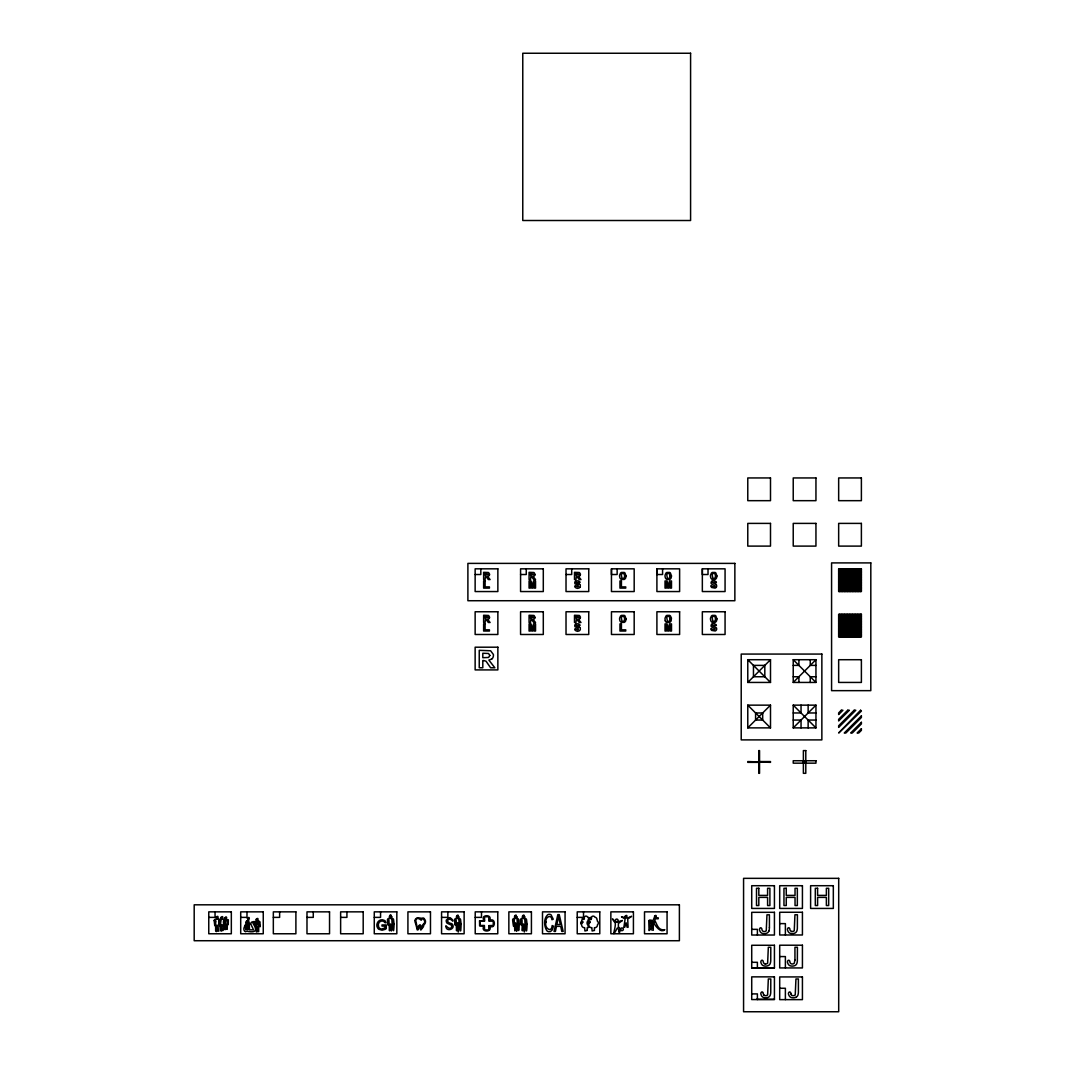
<?xml version="1.0" encoding="UTF-8"?>
<svg xmlns="http://www.w3.org/2000/svg" width="1065" height="1065" viewBox="0 0 1065 1065"><rect width="100%" height="100%" fill="white"/><g stroke="black" fill="none" stroke-linecap="round" stroke-linejoin="round"><path stroke-width="1.5" d="M611.456 568.83L611.456 591.554L634.181 591.554L634.181 568.83L611.456 568.83L611.456 574.514L617.141 574.514L617.141 568.83M656.905 568.83L656.905 591.554L679.616 591.554L679.616 568.83L656.905 568.83L656.905 574.514L662.576 574.514L662.576 568.83M702.341 568.83L702.341 591.554L725.065 591.554L725.065 568.83L702.341 568.83L702.341 574.514L708.025 574.514L708.025 568.83M579.986 587.161L580.079 587.028A1.664 1.664 0 0 0 580.305 586.469L580.279 585.391A1.944 1.944 0 0 0 580.079 584.871L579.719 584.472M716.306 587.161L716.399 587.028A1.664 1.664 0 0 0 716.625 586.469L716.599 585.391A1.944 1.944 0 0 0 716.399 584.871L716.039 584.472M423.298 924.314L421.168 929.266L421.154 925.711L420.049 924.779L418.718 925.711L417.587 929.252L415.789 920.693A2.769 2.769 0 0 1 416.508 919.108C417.786 916.313 423.204 922.556 420.955 919.055L423.417 918.922L424.629 920.919A3.315 3.315 0 0 1 423.298 924.3M838.661 569.868L839.699 568.83M838.661 571.466L841.297 568.83M838.661 573.077L842.908 568.83M838.661 574.687L844.518 568.83M838.661 576.285L846.116 568.83M838.661 577.896L847.727 568.83M838.661 579.506L849.337 568.83M838.661 581.104L850.948 568.83M838.661 582.715L852.546 568.83M838.661 584.326L854.157 568.83M838.661 585.923L855.767 568.83M838.661 587.534L857.365 568.83M838.661 589.145L858.976 568.83M838.661 590.742L860.587 568.83M747.776 682.439L770.501 659.714L747.776 659.714L747.776 682.439L770.501 682.439L770.501 659.714M839.473 591.554L861.385 569.629M841.07 591.554L861.385 571.239M842.681 591.554L861.385 572.85M844.292 591.554L861.385 574.448M845.89 591.554L861.385 576.059M847.5 591.554L861.385 577.669M849.111 591.554L861.385 579.267M850.709 591.554L861.385 580.878M852.32 591.554L861.385 582.488M853.93 591.554L861.385 584.086M855.528 591.554L861.385 585.697M857.139 591.554L861.385 587.308M858.749 591.554L861.385 588.918M860.347 591.554L861.385 590.516M838.661 615.304L839.699 614.265M838.661 616.915L841.297 614.265M838.661 618.512L842.908 614.265M838.661 620.123L844.518 614.265M838.661 621.734L846.116 614.265M838.661 623.331L847.727 614.265M838.661 624.942L849.337 614.265M838.661 626.553L850.948 614.265M838.661 628.15L852.546 614.265M838.661 629.761L854.157 614.265M838.661 631.372L855.767 614.265M838.661 632.969L857.365 614.265M838.661 634.58L858.976 614.265M838.661 636.191L860.587 614.265M747.776 727.874L770.501 705.15L747.776 705.15L747.776 727.874L770.501 727.874L770.501 705.15M793.225 682.439L815.95 659.714L793.225 659.714L793.225 682.439L815.95 682.439L815.95 659.714M839.473 636.99L861.385 615.077M841.07 636.99L861.385 616.675M842.681 636.99L861.385 618.286M844.292 636.99L861.385 619.897M845.89 636.99L861.385 621.494M847.5 636.99L861.385 623.105M849.111 636.99L861.385 624.716M850.709 636.99L861.385 626.327M852.32 636.99L861.385 627.924M853.93 636.99L861.385 629.535M855.528 636.99L861.385 631.146M857.139 636.99L861.385 632.743M858.749 636.99L861.385 634.354M860.347 636.99L861.385 635.965M758.746 762.354L759.545 761.555L770.501 761.555L770.501 762.354L747.776 761.555L747.776 762.354L758.746 762.354L758.746 773.31L759.545 773.31L759.545 762.354M793.225 727.874L815.95 705.15L793.225 705.15L793.225 727.874L815.95 727.874L815.95 705.15M491.697 659.049L488.875 660.087L494.839 667.768L490.606 667.768L486.026 661.205L483.563 660.513L482.804 660.513L482.804 667.768L479.237 667.768L479.237 650.329L490.606 650.768L493.388 654.482A6.656 6.656 0 0 1 493.361 656.147L493.015 657.398A4.087 4.087 0 0 1 491.671 659.075M575.712 581.157L578.015 580.784L579.706 581.703A2.05 2.05 0 0 1 580.066 582.515L576.178 582.582L579.267 584.153M575.712 624.09L578.015 623.717L579.706 624.636A2.05 2.05 0 0 1 580.066 625.448L576.178 625.528L579.267 627.099M712.032 581.157L714.335 580.784L716.026 581.703A2.05 2.05 0 0 1 716.386 582.515L712.512 582.582L715.587 584.153M712.032 624.09L714.335 623.717L716.026 624.636A2.05 2.05 0 0 1 716.386 625.448L712.485 625.661L716.399 627.804A1.944 1.944 0 0 1 716.599 628.323L716.625 629.402A1.664 1.664 0 0 1 716.399 629.961L716.306 630.094A2.13 2.13 0 0 1 715.201 630.973L711.527 630.387L710.834 628.709L713.79 629.921L715.187 628.936L711.473 626.859A1.864 1.864 0 0 1 711.14 626.127A2.09 2.09 0 0 1 711.114 625.435A1.731 1.731 0 0 1 711.407 624.662A2.05 2.05 0 0 1 711.686 624.356A1.864 1.864 0 0 1 712.019 624.13M475.136 574.514L480.821 574.514L480.821 568.83M520.572 574.514L526.256 574.514L526.256 568.83M566.021 574.514L571.705 574.514L571.705 568.83M793.225 665.385L798.91 665.385L798.91 659.714M815.95 665.385L810.265 665.385L810.265 659.714M793.225 676.754L798.91 676.754L798.91 682.439M815.95 676.754L810.265 676.754L810.265 682.439M793.225 712.964L801.04 712.964L801.04 705.15M815.95 712.964L808.135 712.964L808.135 705.15M793.225 720.06L801.04 720.06L801.04 727.874M815.95 720.06L808.135 720.06L808.135 727.874M803.383 761.954L805.792 761.954M208.767 917.378L215.05 917.378L215.05 911.853M240.703 917.378L246.987 917.378L246.987 911.853M273.332 917.378L279.629 917.378L279.629 911.853M306.986 917.378L313.27 917.378L313.27 911.853M340.627 917.378L346.924 917.378L346.924 911.853M374.268 917.378L380.564 917.378L380.564 911.853M441.562 917.378L447.859 917.378L447.859 911.853M475.216 917.378L481.5 917.378L481.5 911.853M577.217 917.378L583.514 917.378L583.514 911.853M779.7 923.621L785.384 923.621L785.384 934.977M751.717 929.346L757.388 929.346L757.388 935.017M779.7 956.57L785.384 956.57L785.384 967.925M751.717 962.307L757.388 962.307L757.388 967.979M751.717 967.792L774.428 967.792M779.7 988.267L785.384 988.267L785.384 999.622M751.717 993.898L757.388 993.898L757.388 999.569M756.576 999.316L774.428 999.316M793.225 659.714L815.95 682.439M747.776 659.714L770.501 682.439M793.225 705.15L815.95 727.874M747.776 705.15L770.501 727.874M665.905 621.64L666.144 621.88A2.729 2.729 0 0 0 666.943 622.386L669.592 622.386A2.676 2.676 0 0 0 670.378 621.88A3.235 3.235 0 0 0 671.15 620.788L671.443 618.073L670.378 615.876A2.729 2.729 0 0 0 669.579 615.37L666.836 615.397A3.381 3.381 0 0 0 665.958 616.076L665.066 618.139A7.535 7.535 0 0 0 665.039 619.351L665.372 620.788M579.719 627.405L580.066 627.804A1.944 1.944 0 0 1 580.279 628.323L580.305 629.402A1.664 1.664 0 0 1 580.079 629.961L579.986 630.094A2.13 2.13 0 0 1 578.881 630.973C577.017 632.45 572.464 628.909 575.899 628.576A2.636 2.636 0 0 0 576.032 629.042C579.799 631.412 578.734 627.139 575.153 626.859A1.864 1.864 0 0 1 574.82 626.127A2.09 2.09 0 0 1 574.794 625.435A1.731 1.731 0 0 1 575.087 624.662A2.05 2.05 0 0 1 575.366 624.356A1.864 1.864 0 0 1 575.699 624.13M790.989 993.938L791.162 994.404A2.476 2.476 0 0 0 791.375 994.777M763.379 993.938L763.552 994.404A2.476 2.476 0 0 0 763.765 994.777M227.298 923.661L227.258 929.346L226.073 929.239L225.807 924.18L225.061 929.718L224.569 925.911L225.527 924.913L225.514 920.546A1.997 1.997 0 0 0 225.035 919.241L228.323 919.787L228.243 924.713L227.351 920.346L227.298 922.836M223.49 924.061L224.715 925.099L224.848 920.546A1.331 1.331 0 0 0 223.517 919.215L220.468 919.215A2.103 2.103 0 0 1 221.014 920.626C219.989 923.182 221.201 940.422 221.853 924.633C220.921 934.032 224.968 931.116 223.49 924.593M223.743 924.527L223.65 920.44L223.49 923.169M804.581 760.743L804.581 763.166M769.423 927.482L769.423 914.822L766.96 914.822L766.254 930.743A1.371 1.371 0 0 1 765.841 931.076A2.13 2.13 0 0 1 764.936 931.476L764.271 931.516A3.182 3.182 0 0 1 763.845 931.502A2.09 2.09 0 0 1 762.38 930.637A2.476 2.476 0 0 1 762.181 930.251L762.008 929.785A7.522 7.522 0 0 1 761.768 928.587C760.663 926.324 758.52 928.986 759.798 930.783A4.393 4.393 0 0 0 760.676 932.314A3.554 3.554 0 0 0 761.968 933.22A4.673 4.673 0 0 0 762.673 933.459A5.538 5.538 0 0 0 763.206 933.566L763.765 933.632A8.24 8.24 0 0 0 764.564 933.646A6.257 6.257 0 0 0 767.186 932.98A3.994 3.994 0 0 0 768.863 931.076M759.545 761.555L759.545 750.599L758.746 750.599L758.746 761.555M763.286 993.592A8.733 8.733 0 0 1 763.139 992.74C762.034 990.477 759.891 993.139 761.182 994.936A4.393 4.393 0 0 0 762.047 996.467A3.554 3.554 0 0 0 763.339 997.373A4.367 4.367 0 0 0 763.805 997.546A5.525 5.525 0 0 0 764.577 997.719L765.136 997.785A6.483 6.483 0 0 0 768.571 997.159A4.007 4.007 0 0 0 770.235 995.229A10.477 10.477 0 0 0 770.754 991.635L770.794 978.975L768.331 978.975L767.625 994.896A1.371 1.371 0 0 1 767.213 995.229A2.13 2.13 0 0 1 766.307 995.629L765.642 995.682A2.276 2.276 0 0 1 763.712 994.83M765.216 963.958A2.09 2.09 0 0 1 763.751 963.093A2.476 2.476 0 0 1 763.552 962.707L763.379 962.241A7.522 7.522 0 0 1 763.139 961.043C762.034 958.78 759.904 961.442 761.182 963.226A4.393 4.393 0 0 0 762.047 964.757A3.554 3.554 0 0 0 763.339 965.675A4.673 4.673 0 0 0 764.044 965.915A5.538 5.538 0 0 0 764.577 966.022L765.136 966.088A8.24 8.24 0 0 0 765.935 966.101A6.257 6.257 0 0 0 768.557 965.436A3.994 3.994 0 0 0 770.235 963.519A10.477 10.477 0 0 0 770.754 959.938L770.794 947.264L768.331 947.264L767.625 963.186A1.371 1.371 0 0 1 767.213 963.532A2.13 2.13 0 0 1 766.307 963.918L765.642 963.971A3.182 3.182 0 0 1 765.216 963.945M769.383 927.482A10.477 10.477 0 0 1 768.89 931.09M790.896 993.592A8.733 8.733 0 0 1 790.749 992.74C789.644 990.477 787.501 993.139 788.792 994.936A4.393 4.393 0 0 0 789.658 996.467A3.554 3.554 0 0 0 790.949 997.373A4.367 4.367 0 0 0 791.415 997.546A5.525 5.525 0 0 0 792.187 997.719L792.746 997.785A6.483 6.483 0 0 0 796.181 997.159M791.322 994.83A2.276 2.276 0 0 0 793.252 995.668L793.918 995.629A2.13 2.13 0 0 0 794.823 995.229A1.371 1.371 0 0 0 795.236 994.896L795.941 978.975L798.404 978.975L798.404 991.635A10.477 10.477 0 0 1 797.871 995.243A4.007 4.007 0 0 1 796.167 997.146M791.841 931.462A2.09 2.09 0 0 1 790.363 930.597A2.476 2.476 0 0 1 790.163 930.211L789.99 929.745A7.522 7.522 0 0 1 789.764 928.534C788.646 926.284 786.516 928.946 787.794 930.73A4.393 4.393 0 0 0 788.659 932.261A3.554 3.554 0 0 0 789.964 933.18A4.673 4.673 0 0 0 790.669 933.419A5.538 5.538 0 0 0 791.189 933.526L791.761 933.592A8.24 8.24 0 0 0 792.56 933.606A6.257 6.257 0 0 0 795.169 932.94A3.994 3.994 0 0 0 796.846 931.023A10.477 10.477 0 0 0 797.366 927.442L797.419 914.768L794.943 914.768L794.25 930.69A1.371 1.371 0 0 1 793.824 931.036A2.13 2.13 0 0 1 792.932 931.422L792.254 931.476A3.182 3.182 0 0 1 791.841 931.449M665.718 621.64A3.235 3.235 0 0 1 665.199 620.802M579.134 627.032A2.13 2.13 0 0 1 579.626 627.352M712.019 581.197A1.864 1.864 0 0 0 711.7 581.437A2.05 2.05 0 0 0 711.407 581.73A1.731 1.731 0 0 0 711.114 582.502A2.09 2.09 0 0 0 711.14 583.181A1.864 1.864 0 0 0 711.473 583.926L715.187 586.003L713.79 586.988L710.834 585.777L711.527 587.454L715.041 588.093A2.17 2.17 0 0 0 716.319 587.174M715.454 584.019A2.17 2.17 0 0 1 715.96 584.352M575.699 581.197A1.864 1.864 0 0 0 575.38 581.437A2.05 2.05 0 0 0 575.087 581.73A1.731 1.731 0 0 0 574.794 582.502A2.09 2.09 0 0 0 574.82 583.181A1.864 1.864 0 0 0 575.153 583.926C578.641 584.232 579.932 588.359 576.032 586.109A2.636 2.636 0 0 1 575.899 585.644C572.517 585.883 576.844 589.451 578.708 588.093A2.17 2.17 0 0 0 579.999 587.174M579.134 584.019A2.17 2.17 0 0 1 579.626 584.352M648.745 920.732L649.078 930.584L649.85 929.372L653.271 930.291L653.311 922.197C655.281 925.858 660.726 933.552 664.813 929.692C658.01 931.05 657.012 923.821 654.789 920.533L655.388 918.722L658.157 918.802L658.37 917.91L654.269 917.537L652.991 920.759L651.607 920.293A8.107 8.107 0 0 0 649.557 920.08L648.745 920.732M250.009 924.101C248.917 926.031 245.642 922.743 246.601 920.959C244.218 928.707 248.598 914.156 248.93 922.689L248.385 922.423C246.641 918.949 248.265 923.701 250.009 924.101M214.198 920.626L214.757 925.711L215.649 920.639L215.649 930.877L216.381 931.609L217.114 925.032L217.446 931.023L218.831 931.156L218.871 920.639L219.763 925.711L220.349 920.626A1.438 1.438 0 0 0 218.911 919.188L215.636 919.188A1.438 1.438 0 0 0 214.198 920.626M530.37 582.475L530.33 588.106L529.065 588.106L529.065 580.971L531.062 580.971L532.314 585.843L533.538 580.971L535.535 580.971L535.535 588.106L534.271 588.106L534.271 582.475L532.886 588.106L531.715 588.106L530.37 582.475M530.37 625.408L530.33 631.039L529.065 631.039L529.065 623.904L531.062 623.904L532.314 628.776L533.538 623.904L535.535 623.904L535.535 631.039L534.271 631.039L534.271 625.408L532.886 631.039L531.715 631.039L530.37 625.408M666.331 582.475L666.291 588.106L665.026 588.106L665.026 580.971L667.023 580.971L668.288 585.843L669.499 580.971L671.496 580.971L671.496 588.106L670.231 588.106L670.231 582.475L668.847 588.106L667.675 588.106L666.331 582.475M666.331 625.408L666.291 631.039L665.026 631.039L665.026 623.904L667.023 623.904L668.288 628.776L669.499 623.904L671.496 623.904L671.496 631.039L670.231 631.039L670.231 625.408L668.847 631.039L667.675 631.039L666.331 625.408M794.943 960.044L794.25 963.186A1.371 1.371 0 0 1 793.824 963.532A2.13 2.13 0 0 1 792.932 963.918L792.254 963.971A3.182 3.182 0 0 1 791.841 963.945A2.09 2.09 0 0 1 790.363 963.093A2.476 2.476 0 0 1 790.163 962.707L789.99 962.241A7.522 7.522 0 0 1 789.764 961.043C788.646 958.78 786.516 961.442 787.794 963.226A4.393 4.393 0 0 0 788.659 964.757A3.554 3.554 0 0 0 789.964 965.675A4.673 4.673 0 0 0 790.669 965.915A5.538 5.538 0 0 0 791.189 966.022L791.761 966.088A8.24 8.24 0 0 0 792.56 966.101A6.257 6.257 0 0 0 795.169 965.436A3.994 3.994 0 0 0 796.846 963.519A10.477 10.477 0 0 0 797.366 959.938L797.419 947.264L794.943 947.264L794.943 960.044M622.319 920.533L618.392 923.475L618.392 926.989C622.413 928.613 618.312 936.854 618.698 929.545L617.367 927.934C610.418 940.741 615.756 928.693 615.304 923.275L612.468 918.895L616.049 922.33L622.319 920.533M546.065 922.05C543.722 927.455 551.617 933.805 552.176 925.538L553.494 926.151L552.256 929.931L550.485 931.556L548.635 931.689A3.435 3.435 0 0 1 546.771 930.637C543.989 926.097 543.549 918.829 547.556 914.862A3.088 3.088 0 0 1 549.354 914.303L550.086 914.382A2.769 2.769 0 0 1 551.058 914.808L553.254 919.202L551.936 919.721C551.497 913.464 544.694 917.444 546.065 922.05M624.662 575.925L624.383 577.456A1.717 1.717 0 0 1 623.211 578.388A1.877 1.877 0 0 1 622.626 578.428L622.439 578.388A1.518 1.518 0 0 1 621.933 578.188L621.254 574.421A1.717 1.717 0 0 1 624.356 574.421L624.662 575.925M624.662 618.858L624.383 620.389A1.717 1.717 0 0 1 623.211 621.321A1.877 1.877 0 0 1 622.626 621.361L622.439 621.334A1.531 1.531 0 0 1 621.933 621.121L621.254 617.354A1.717 1.717 0 0 1 621.614 616.875A1.691 1.691 0 0 1 623.97 616.875A1.717 1.717 0 0 1 624.356 617.354L624.662 618.858M670.111 575.925L669.818 577.456A1.717 1.717 0 0 1 668.647 578.388A1.877 1.877 0 0 1 668.061 578.428L667.875 578.388A1.518 1.518 0 0 1 667.369 578.188L666.703 574.421A1.717 1.717 0 0 1 669.805 574.421L670.111 575.925M670.111 618.858L669.818 620.389A1.717 1.717 0 0 1 668.647 621.321A1.877 1.877 0 0 1 668.061 621.361L667.875 621.334A1.531 1.531 0 0 1 667.369 621.121L666.703 617.354A1.717 1.717 0 0 1 667.049 616.875A1.691 1.691 0 0 1 669.406 616.875A1.717 1.717 0 0 1 669.805 617.354L670.111 618.858M715.547 575.925L715.267 577.456A1.717 1.717 0 0 1 714.096 578.388A1.877 1.877 0 0 1 713.497 578.428L713.31 578.388A1.518 1.518 0 0 1 712.818 578.188L712.139 574.421A1.717 1.717 0 0 1 712.485 573.942A1.691 1.691 0 0 1 713.497 573.463L713.896 573.463A1.717 1.717 0 0 1 715.241 574.421L715.547 575.925M715.547 618.858L715.267 620.389A1.717 1.717 0 0 1 714.096 621.321A1.877 1.877 0 0 1 713.497 621.361L713.31 621.334A1.531 1.531 0 0 1 712.818 621.121L712.139 617.354A1.717 1.717 0 0 1 712.485 616.875A1.691 1.691 0 0 1 713.497 616.395L713.896 616.395A1.691 1.691 0 0 1 714.908 616.875A1.717 1.717 0 0 1 715.241 617.354L715.547 618.858M253.949 921.598L252.951 923.328C259.048 932.301 253.337 932.554 246.747 931.209C244.657 933.273 242.74 929.039 244.577 926.59A2.33 2.33 0 0 1 246.92 924.26L248.651 924.979L246.92 924.979A1.624 1.624 0 0 0 245.296 926.59L245.842 929.852L246.188 925.791L247.466 925.512C247.053 928.866 248.038 932.62 248.371 926.603L247.812 925.512L249.29 925.512L249.53 929.852L253.39 929.852C252.618 926.324 247.679 921.997 253.949 921.598M626.047 575.965L625.701 577.842A3.235 3.235 0 0 1 624.942 578.934A2.676 2.676 0 0 1 624.157 579.453L621.507 579.453A2.729 2.729 0 0 1 620.695 578.934L620.469 578.708A3.288 3.288 0 0 1 619.937 577.856L619.604 576.418A7.535 7.535 0 0 1 619.63 575.207L620.509 573.143A3.381 3.381 0 0 1 621.388 572.464L624.143 572.438A2.729 2.729 0 0 1 624.942 572.943L626.047 575.965M626.047 618.898L625.701 620.788A3.235 3.235 0 0 1 624.942 621.88A2.676 2.676 0 0 1 624.157 622.386L621.507 622.386A2.729 2.729 0 0 1 620.695 621.88L620.469 621.64A3.288 3.288 0 0 1 619.937 620.788L619.604 619.351A7.535 7.535 0 0 1 619.63 618.139L620.509 616.076A3.381 3.381 0 0 1 621.388 615.397L624.143 615.37A2.729 2.729 0 0 1 624.942 615.876L626.047 618.898M671.496 575.965L671.15 577.842A3.235 3.235 0 0 1 670.378 578.934A2.676 2.676 0 0 1 669.592 579.453L666.943 579.453A2.729 2.729 0 0 1 666.144 578.934L665.905 578.708A3.288 3.288 0 0 1 665.372 577.856L665.039 576.418A7.535 7.535 0 0 1 665.066 575.207L665.958 573.143A3.381 3.381 0 0 1 666.836 572.464L669.579 572.438A2.729 2.729 0 0 1 670.378 572.943L671.496 575.965M716.931 575.965L716.585 577.842A3.235 3.235 0 0 1 715.826 578.934A2.676 2.676 0 0 1 715.041 579.453L712.392 579.453A2.729 2.729 0 0 1 711.58 578.934L711.353 578.708A3.288 3.288 0 0 1 710.821 577.856L710.488 576.418A7.535 7.535 0 0 1 710.501 575.207L711.393 573.143A3.381 3.381 0 0 1 712.272 572.464L715.014 572.438A2.729 2.729 0 0 1 715.826 572.943L716.931 575.965M716.931 618.898L716.585 620.788A3.235 3.235 0 0 1 715.826 621.88A2.676 2.676 0 0 1 715.041 622.386L712.392 622.386A2.729 2.729 0 0 1 711.58 621.88L711.353 621.64A3.288 3.288 0 0 1 710.821 620.788L710.488 619.351A7.535 7.535 0 0 1 710.501 618.139L711.393 616.076A3.381 3.381 0 0 1 712.272 615.397L715.014 615.37A2.729 2.729 0 0 1 715.826 615.876L716.931 618.898M394.103 924.274C392.998 946.505 392.2 901.389 392.133 927.136C390.203 940.967 391.534 911.387 389.497 930.783C387.833 902.641 388.832 937.626 387.46 919.894A1.438 1.438 0 0 1 388.898 918.456L392.16 918.456A1.438 1.438 0 0 1 393.584 919.854L394.103 924.274M461.118 924.3C460.293 946.838 459.095 902.694 459.175 925.312C457.138 947.264 458.882 906.382 456.565 930.757C455.048 903.107 455.873 937.227 454.542 919.974A1.424 1.424 0 0 1 455.966 918.549L459.188 918.549A1.424 1.424 0 0 1 460.613 919.934L461.118 924.3M519.267 924.34C518.415 944.628 517.27 907.26 517.297 923.728C516.099 947.158 516.245 906.701 514.808 930.877C513.077 899.699 514.928 941.207 512.624 919.96A1.438 1.438 0 0 1 514.062 918.536L517.324 918.536A1.438 1.438 0 0 1 518.748 919.92L519.267 924.34M527.095 924.34C526.123 946.718 525.125 902.947 525.125 925.365C523.487 945.96 524.579 909.803 522.343 930.823C521.158 903.386 521.783 936.854 520.452 919.96A1.438 1.438 0 0 1 521.877 918.536L525.138 918.536A1.438 1.438 0 0 1 526.576 919.92L527.095 924.34M631.452 916.393L627.711 919.028L628.07 927.322L627.085 927.229L626.14 922.796L624.822 927.122L623.877 927.402L625.102 918.935L621.521 916.872L627.405 918.07L631.452 916.393M378.275 924.5L378.741 927.309L380.072 928.64A3.927 3.927 0 0 0 381.456 929.039L384.918 928.028L384.918 926.097L382.002 926.097L382.002 924.939L386.249 924.939L386.249 928.64L385.25 929.332L382.069 930.211L378.807 929.252A3.901 3.901 0 0 1 377.875 928.321C374.614 924.101 379.526 917.631 384.372 920.413A3.235 3.235 0 0 1 385.33 921.185L386.062 922.823L384.625 922.49A2.489 2.489 0 0 0 384.119 921.758A2.356 2.356 0 0 0 383.64 921.398L382.668 921.079A3.781 3.781 0 0 0 381.51 921.025L379.286 922.037L378.275 924.5M415.017 920.599L415.137 922.25A5.818 5.818 0 0 0 415.643 923.568L417.294 929.985L418.452 929.572L419.81 925.578L420.835 930.051L423.298 926.963A19.849 19.849 0 0 0 423.883 924.859A4.114 4.114 0 0 0 425.494 921.398A4.1 4.1 0 0 0 425.201 920.12L424.056 918.416A2.21 2.21 0 0 0 423.164 917.963C420.622 919.175 417.68 916.246 415.683 918.895A3.488 3.488 0 0 0 415.07 920.227L415.017 920.599M451.826 926.497C450.961 930.797 446.754 926.67 445.902 925.778C445.529 933.007 456.925 928.8 451.88 923.714C443.746 922.237 449.057 916.193 452.811 921.172A3.941 3.941 0 0 0 452.558 919.761L450.349 917.804A4.02 4.02 0 0 0 448.977 917.724L446.328 920.08A3.994 3.994 0 0 0 446.262 921.332L446.568 922.383A2.463 2.463 0 0 0 447.247 923.288L451.307 925.112A1.651 1.651 0 0 1 451.706 925.711L451.826 926.497M590.063 921.997L589.371 923.382L588.612 923.075A1.624 1.624 0 0 1 589.398 921.691L590.063 921.997M582.848 921.997L582.156 923.382L581.397 923.075A1.624 1.624 0 0 1 582.182 921.691L582.848 921.997M855.501 577.789L853.611 581.423L848.046 582.023L848.046 587.081L845.304 587.081L845.304 573.729L853.651 574.248A3.621 3.621 0 0 1 854.769 575.22A3.262 3.262 0 0 1 855.089 575.766L855.501 577.789M216.022 917.391C218.218 921.917 219.284 913.49 216.022 917.391M220.841 917.551C222.758 921.758 224.063 913.877 220.841 917.551M224.875 917.737C226.738 921.531 227.63 914.449 224.875 917.737M247.426 918.376C249.317 922.383 250.448 914.888 247.426 918.376M256.172 919.348C258.036 923.382 259.234 915.86 256.172 919.348M389.63 915.594C390.762 918.815 392.386 913.038 389.63 915.594M391.787 916.805C391.361 920.133 386.276 915.248 391.787 916.792M456.699 915.714C457.67 918.882 459.614 913.211 456.699 915.714M458.829 916.912C458.443 920.213 453.291 915.354 458.829 916.898M514.794 915.674C515.793 918.895 517.67 913.198 514.794 915.674M516.951 916.872C516.578 920.173 511.346 915.368 516.951 916.872M522.609 915.674C523.607 918.895 525.498 913.198 522.609 915.674M524.765 916.872C524.393 920.187 519.174 915.354 524.765 916.872M625.088 916.353C626.979 920.413 628.137 912.825 625.088 916.353M488.023 574.434L485.107 575.38L485.107 573.542L488.023 574.434M488.023 617.38L485.107 618.312L485.107 616.475L488.023 617.38M489.847 655.428L488.555 657.478L482.804 657.704L482.804 653.258L488.502 653.471L489.847 655.428M533.459 574.434L530.543 575.38L530.543 573.542L533.459 574.434M533.459 617.38L530.543 618.312L530.543 616.475L533.459 617.38M578.907 574.434L575.992 575.38L575.992 573.542L578.907 574.434M578.907 617.38L575.992 618.312L575.992 616.475L578.907 617.38M258.502 922.503L257.93 924.553L255.853 924.939L256.372 932.021L257.144 931.516L257.158 926.164L257.45 931.516L258.688 931.635L258.728 922.237L260.033 926.776L260.02 921.944L258.755 920.959L255.587 920.985L254.588 921.944L254.881 924.5L257.53 924.22L255.507 923.422L255.707 922.144L255.853 923.022L256.878 921.97L258.502 922.503M852.772 577.869L852.759 578.175A1.571 1.571 0 0 1 852.439 578.947A1.704 1.704 0 0 1 851.894 579.48L848.046 579.786L848.046 575.965L851.574 576.138L852.772 577.869M654.522 916.273C656.067 920.014 657.584 913.184 654.536 916.166M390.056 915.594L391.001 915.793L390.083 915.501M457.111 915.714L458.043 915.913L457.111 915.714M515.22 915.674L516.166 915.86L515.22 915.674M523.035 915.674L523.98 915.86L523.035 915.674M558.553 916.353L556.862 924.513L560.297 924.513L558.553 916.353M489.474 574.741L489.394 575.087A1.677 1.677 0 0 1 488.795 575.939L487.624 576.365L490.086 579.56L488.342 579.56L486.133 576.644A2.836 2.836 0 0 0 485.427 576.551L485.107 579.56L483.63 579.56L483.63 572.331L488.342 572.504A1.478 1.478 0 0 1 488.702 572.717L489.487 574.048A2.756 2.756 0 0 1 489.474 574.741M489.474 617.673L489.394 618.019A1.677 1.677 0 0 1 488.795 618.871L487.624 619.311L490.086 622.493L488.342 622.493L486.133 619.577A2.836 2.836 0 0 0 485.427 619.484L485.107 622.493L483.63 622.493L483.63 615.264L488.342 615.45A1.478 1.478 0 0 1 488.702 615.65L489.487 616.981A2.756 2.756 0 0 1 489.474 617.673M534.923 574.741L534.843 575.087A1.677 1.677 0 0 1 534.231 575.939L533.059 576.365L535.535 579.56L533.778 579.56L531.581 576.644A2.836 2.836 0 0 0 530.863 576.551L530.543 579.56L529.065 579.56L529.065 572.331L533.778 572.504A1.478 1.478 0 0 1 534.151 572.717L534.923 574.048A2.756 2.756 0 0 1 534.923 574.741M534.923 617.673L534.843 618.019A1.677 1.677 0 0 1 534.231 618.871L533.059 619.311L535.535 622.493L533.778 622.493L531.581 619.577A2.836 2.836 0 0 0 530.863 619.484L530.543 622.493L529.065 622.493L529.065 615.264L533.778 615.45A1.478 1.478 0 0 1 534.151 615.65L534.923 616.981A2.756 2.756 0 0 1 534.923 617.673M580.358 574.741L580.279 575.087A1.677 1.677 0 0 1 579.666 575.939L578.495 576.365L580.971 579.56L579.214 579.56L577.017 576.644A2.836 2.836 0 0 0 576.298 576.551L575.992 579.56L574.501 579.56L574.501 572.331L579.214 572.504A1.478 1.478 0 0 1 579.586 572.717L580.372 574.048A2.756 2.756 0 0 1 580.358 574.741M580.358 617.673L580.279 618.019A1.677 1.677 0 0 1 579.666 618.871L578.495 619.311L580.971 622.493L579.214 622.493L577.017 619.577A2.836 2.836 0 0 0 576.298 619.484L575.992 622.493L574.501 622.493L574.501 615.264L579.214 615.45A1.478 1.478 0 0 1 579.586 615.65L580.372 616.981A2.756 2.756 0 0 1 580.358 617.673M587.201 930.397L584.911 930.983L584.658 927.668A2.702 2.702 0 0 1 582.395 926.816A2.489 2.489 0 0 1 581.69 924.779A2.21 2.21 0 0 1 581.81 921.118A1.597 1.597 0 0 1 582.169 919.694A2.17 2.17 0 0 1 584.166 917.258A1.97 1.97 0 0 1 587.747 917.245A2.157 2.157 0 0 1 588.932 917.697A3.102 3.102 0 0 0 588.413 919.414A2.543 2.543 0 0 0 588.026 920.693A3.155 3.155 0 0 0 587.947 925.192A3.421 3.421 0 0 0 588.812 927.362A2.689 2.689 0 0 1 587.201 927.668L587.201 930.397M556.449 926.35L555.424 931.449L554.04 931.449L557.834 914.609L559.218 914.609L563.185 931.449L561.801 931.449L560.709 926.35L556.449 926.35M479.556 920.839L479.623 925.938L484.003 926.018C479.676 932.674 493.681 932.674 489.354 926.018C496.024 930.317 495.984 916.419 489.354 920.666C493.574 914.05 479.796 914.05 484.003 920.666L479.556 920.839M484.575 920.959L480.102 921.238L480.102 925.458L484.402 925.472L484.575 929.918L488.782 929.918L488.808 925.631L493.255 925.458L493.255 921.238L488.808 921.065L488.782 916.765L484.575 916.765L484.575 920.959M583.806 919.268L582.861 919.548A1.624 1.624 0 0 1 584.472 917.937L583.806 919.268M590.955 919.548L590.063 919.548A1.624 1.624 0 0 1 591.687 917.937L590.955 919.548M594.416 930.411L592.113 930.996L591.874 927.668A2.702 2.702 0 0 1 589.597 926.816A2.489 2.489 0 0 1 588.905 924.779A2.21 2.21 0 0 1 589.012 921.118A1.597 1.597 0 0 1 589.331 919.747A2.17 2.17 0 0 1 591.381 917.245A1.97 1.97 0 0 1 594.962 917.245A2.17 2.17 0 0 1 596.946 919.694A1.597 1.597 0 0 1 597.319 921.118A2.21 2.21 0 0 1 597.438 924.779A2.489 2.489 0 0 1 596.733 926.816A2.702 2.702 0 0 1 594.416 927.668L594.416 930.411M841.297 710.262L838.661 712.911L838.661 714.509L842.908 710.262L841.297 710.262M847.727 710.262L838.661 719.328L838.661 720.938L849.337 710.262L847.727 710.262M854.157 710.262L838.661 725.758L838.661 727.368L855.767 710.262L854.157 710.262M860.587 710.262L838.661 732.986L861.385 711.074L860.587 710.262M861.385 715.893L844.292 732.986L845.89 732.986L861.385 717.491L861.385 715.893M861.385 722.31L850.709 732.986L852.32 732.986L861.385 723.92L861.385 722.31M861.385 728.74L857.139 732.986L858.749 732.986L861.385 730.35L861.385 728.74M690.586 53.25L522.769 53.25L522.769 220.508L690.586 220.508L690.586 53.25M770.501 477.945L747.776 477.945L747.776 500.67L770.501 500.67L770.501 477.945M815.95 477.945L793.225 477.945L793.225 500.67L815.95 500.67L815.95 477.945M861.385 477.945L838.661 477.945L838.661 500.67L861.385 500.67L861.385 477.945M770.501 523.394L747.776 523.394L747.776 546.105L770.501 546.105L770.501 523.394M815.95 523.394L793.225 523.394L793.225 546.105L815.95 546.105L815.95 523.394M861.385 523.394L838.661 523.394L838.661 546.105L861.385 546.105L861.385 523.394M870.811 562.906L831.579 562.906L831.579 690.652L870.811 690.652L870.811 562.906M734.863 563.385L467.894 563.385L467.894 600.727L734.863 600.727L734.863 563.385M497.861 568.83L475.136 568.83L475.136 591.554L497.861 591.554L497.861 568.83M543.296 568.83L520.572 568.83L520.572 591.554L543.296 591.554L543.296 568.83M588.745 568.83L566.021 568.83L566.021 591.554L588.745 591.554L588.745 568.83M861.385 568.83L838.661 568.83L838.661 591.554L861.385 591.554L861.385 568.83M485.107 580.971L483.63 580.971L483.63 588.106L489.421 588.106L489.421 586.895L485.107 586.895L485.107 580.971M621.428 580.971L619.95 580.971L619.95 588.106L625.741 588.106L625.741 586.895L621.428 586.895L621.428 580.971M497.861 611.763L475.136 611.763L475.136 634.487L497.861 634.487L497.861 611.763M543.296 611.763L520.572 611.763L520.572 634.487L543.296 634.487L543.296 611.763M588.745 611.763L566.021 611.763L566.021 634.487L588.745 634.487L588.745 611.763M634.181 611.763L611.456 611.763L611.456 634.487L634.181 634.487L634.181 611.763M679.616 611.763L656.905 611.763L656.905 634.487L679.616 634.487L679.616 611.763M725.065 611.763L702.341 611.763L702.341 634.487L725.065 634.487L725.065 611.763M861.385 614.265L838.661 614.265L838.661 636.99L861.385 636.99L861.385 614.265M485.107 623.904L483.63 623.904L483.63 631.039L489.421 631.039L489.421 629.828L485.107 629.828L485.107 623.904M621.428 623.904L619.95 623.904L619.95 631.039L625.741 631.039L625.741 629.828L621.428 629.828L621.428 623.904M497.861 647.201L475.136 647.201L475.136 669.912L497.861 669.912L497.861 647.201M821.861 654.07L741.213 654.07L741.213 739.895L821.861 739.895L821.861 654.07M861.385 659.714L838.661 659.714L838.661 682.439L861.385 682.439L861.385 659.714M764.816 665.385L753.461 665.385L753.461 676.754L764.816 676.754L764.816 665.385M762.686 712.964L755.591 712.964L755.591 720.06L762.686 720.06L762.686 712.964M805.792 750.599L803.383 750.599L803.383 773.31L805.792 773.31L805.792 750.599M815.95 760.743L793.225 760.743L793.225 763.166L815.95 763.166L815.95 760.743M838.701 878.345L743.57 878.345L743.57 1011.75L838.701 1011.75L838.701 878.345M774.428 885.707L751.717 885.707L751.717 908.432L774.428 908.432L774.428 885.707M802.424 885.707L779.7 885.707L779.7 908.432L802.424 908.432L802.424 885.707M833.323 885.707L810.611 885.707L810.611 908.432L833.323 908.432L833.323 885.707M758.812 888.29L756.509 888.29L756.509 905.53L758.812 905.53L758.812 897.382L767.585 897.382L767.585 905.53L769.889 905.53L769.889 888.29L767.585 888.29L767.585 895.399L758.812 895.399L758.812 888.29M786.263 888.29L783.96 888.29L783.96 905.53L786.263 905.53L786.263 897.382L795.036 897.382L795.036 905.53L797.339 905.53L797.339 888.29L795.036 888.29L795.036 895.399L786.263 895.399L786.263 888.29M817.601 888.29L815.311 888.29L815.311 905.53L817.601 905.53L817.601 897.382L826.373 897.382L826.373 905.53L828.677 905.53L828.677 888.29L826.373 888.29L826.373 895.399L817.601 895.399L817.601 888.29M679.39 904.811L194.189 904.811L194.189 940.728L679.39 940.728L679.39 904.811M231.331 911.853L208.767 911.853L208.767 933.765L231.331 933.765L231.331 911.853M263.255 911.853L240.703 911.853L240.703 933.765L263.255 933.765L263.255 911.853M295.897 911.853L273.332 911.853L273.332 933.765L295.897 933.765L295.897 911.853M329.538 911.853L306.986 911.853L306.986 933.765L329.538 933.765L329.538 911.853M363.192 911.853L340.627 911.853L340.627 933.765L363.192 933.765L363.192 911.853M396.832 911.853L374.268 911.853L374.268 933.765L396.832 933.765L396.832 911.853M430.473 911.853L407.922 911.853L407.922 933.765L430.473 933.765L430.473 911.853M464.127 911.853L441.562 911.853L441.562 933.765L464.127 933.765L464.127 911.853M497.768 911.853L475.216 911.853L475.216 933.765L497.768 933.765L497.768 911.853M531.422 911.853L508.857 911.853L508.857 933.765L531.422 933.765L531.422 911.853M565.062 911.853L542.498 911.853L542.498 933.765L565.062 933.765L565.062 911.853M599.781 911.853L577.217 911.853L577.217 933.765L599.781 933.765L599.781 911.853M633.422 911.853L610.857 911.853L610.857 933.765L633.422 933.765L633.422 911.853M667.063 911.853L644.511 911.853L644.511 933.765L667.063 933.765L667.063 911.853M774.428 912.319L751.717 912.319L751.717 935.03L774.428 935.03L774.428 912.319M802.424 912.266L779.7 912.266L779.7 934.99L802.424 934.99L802.424 912.266M652.193 922.676L649.85 922.676L649.85 921.185L652.193 921.624L652.193 922.676M652.193 923.794L649.85 923.794L649.85 925.458L652.193 925.458L652.193 923.794M652.193 926.577L649.85 926.577L649.85 928.254L652.193 928.254L652.193 926.577M774.428 945.267L751.717 945.267L751.717 967.979L774.428 967.979L774.428 945.267M802.424 945.214L779.7 945.214L779.7 967.939L802.424 967.939L802.424 945.214M774.428 976.858L751.717 976.858L751.717 999.569L774.428 999.569L774.428 976.858M802.424 976.925L779.7 976.925L779.7 999.636L802.424 999.636L802.424 976.925M655.068 921.811L654.309 921.558L655.068 921.811M616.049 921.598A1.345 1.345 0 0 0 618.073 920.426A1.345 1.345 0 0 0 616.049 919.255A1.345 1.345 0 0 0 616.049 921.598M621.308 930.451A1.345 1.345 0 0 0 623.331 929.292A1.345 1.345 0 0 0 621.308 928.121A1.345 1.345 0 0 0 621.308 930.451"/></g></svg>
